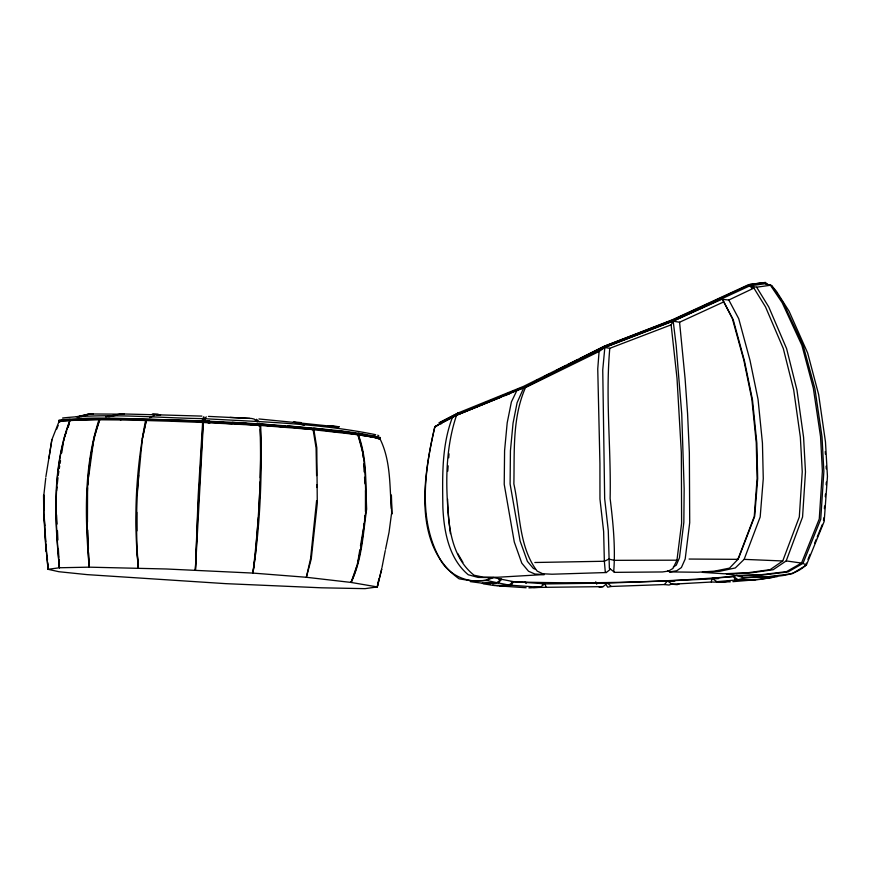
<?xml version="1.0" encoding="UTF-8"?>
<svg xmlns="http://www.w3.org/2000/svg" width="871" height="871" viewBox="0 0 871 871"><rect width="100%" height="100%" fill="white"/><g stroke="black" fill="none" stroke-linecap="round" stroke-linejoin="round"><path stroke-width="1.31" d="M316.598 500.651L310.697 557.451M316.761 487.477L316.794 484.831M260.309 477.798L260.952 443.644L260.298 429.316M173.775 421.346L203.411 422.5L195.409 569.906L198.185 495.73L202.616 422.468L260.113 425.407L313.865 429.632L316.804 447.77L317.284 503.318L311.241 558.997L306.352 577.277L252.928 573.085L166.361 568.992L89.158 567.163L59.424 567.761L48.068 569.307L45.923 544.31M173.971 421.335L145.566 420.508C136.007 468.892 133.317 519.094 138.391 568.175C135.865 537.265 136.018 506.062 138.631 475.163M260.222 481.739L258.676 513.4M195.409 569.906L197.706 515.621M197.826 512.975L203.063 422.468M447.77 471.167L448.151 465.822M448.717 457.808L449.001 453.802M823.52 520.586L823.716 517.929M824.391 508.653L824.587 505.997M825.273 496.71L825.468 494.053M826.144 484.766L826.339 482.12M671.127 324.839L609.787 348.313L604.833 347.485L599.074 351.492L597.746 368.945L599.934 463.612L599.967 499.061L603.636 531.56L604.354 561.251L605.28 571.877L606.27 572.541L610.517 569.155L614.599 572.356L662.461 571.953L668.525 571.082L672.956 568.436L676.963 560.184L681.612 523.21L681.34 452.648L677.007 378.275L671.127 324.839L673.196 321.203L749.866 285.808L765.206 283.728M137.085 493.672L140.579 456.796M258.415 517.363L255.41 554.457L252.928 573.085C260.287 524.342 262.258 474.706 260.679 425.462L260.113 425.407C200.983 420.682 141.603 418.929 82.288 419.147M609.787 348.313C605.301 398.243 611.224 448.445 610.125 498.495C613.086 522.687 615.579 547.184 613.717 571.55L614.599 572.356M604.833 347.485L602.743 369.957L604.67 498.68L608.274 530.57L609.373 568.415L610.517 569.155M87.557 487.662L87.448 522.088M87.819 485.027L88.341 479.779M88.602 477.145L93.959 437.841L99.773 419.778L70.137 420.345C52.184 467.194 55.091 518.615 59.424 567.761L58.978 559.835M140.492 456.937L142.463 438.353L146.284 420.53L142.365 438.592M56.561 490.95L56.985 487.009M57.399 483.067L57.965 477.809M43.822 495.196L45.76 477.983M363.632 527.423L364.089 523.471M364.546 519.53L364.993 515.578M365.45 511.636L365.482 490.482M252.928 573.085C258.687 524.135 261.921 474.695 259.939 425.418L259.068 426.3M391.493 513.825L389.043 532.279L385.548 549.274M61.743 452.887L63.126 443.709M63.518 441.085L63.921 438.461M48.918 458.288L51.835 439.811L58.89 421.858L61.852 420.998L82.625 419.898M51.868 439.79L45.88 476.687M58.248 475.174L58.869 471.244M59.282 468.62L59.696 465.996M60.11 463.372L60.524 460.759M357.458 564.201L359.832 549.753M360.474 545.812L363.414 528.741M381.955 567.598L385.276 550.581M46.305 550.94L48.068 569.307L58.858 571.714L87.111 574.62L225.698 583.646L321.497 587.805L365.036 588.654L377.263 586.923L378.841 579.128M542.121 583.984L607.588 583.069L667.458 580.913L672.096 584.223L711.28 582.024L712.075 578.42L733.643 576.537L736.986 575.176M672.499 583.777L669.015 585.029L664.442 584.55L611.268 586.455L607.588 583.069L603.059 586.651L546.248 587.304L544.811 583.788L513.4 581.632L501.522 579.291L496.797 582.655L486.922 580.522L471.32 580.805L459.137 578.823C412.114 545.42 423.556 475.871 434.683 427.323L439.038 424.384L434.89 426.659C424.743 470.231 417.296 520.934 441.249 561.262C451.951 578.54 474.858 585.867 493.334 577.604L478.157 577.429L468.25 574.751C448.848 558.561 443.916 531.266 442.871 507.281C442.446 477.156 441.488 445.734 452.506 417.155L458.004 414.531L456.556 415.173C443.807 453.127 445.593 494.401 450.427 533.629M310.544 558.768L306.352 577.277L351.078 582.438L377.263 586.923L381.781 568.948M377.263 586.923L381.694 568.905M99.49 419.789C83.736 467.161 86.218 517.973 89.158 567.163C85.108 518.038 83.496 467.15 98.978 419.789L120.884 419.953M61.808 419.528L70.29 419.463L59.184 420.965L59.816 421.39L58.803 420.399C96.79 415.598 135.593 419.746 173.819 419.887C235.17 422.152 296.717 424.623 357.393 434.662L358.351 434.781C367.235 458.429 365.482 484.211 366.647 509.056C363.033 533.771 362.075 559.618 351.078 582.438L357.034 565.41M69.876 420.366C52.064 467.204 54.514 518.67 59.424 567.761M64.367 437.253L66.61 431.21M67.96 427.585L69.31 423.959M351.078 582.438C361.236 559.334 362.663 533.705 366.136 508.991C364.971 484.134 366.735 458.364 357.872 434.716L286.221 426.659L231.762 423.197M771.477 285.459L783.301 302.923L803.204 345.635L814.875 388.531L822.017 436.937L823.857 471.418L820.732 519.258L802.986 563.374L787.972 571.953L762.822 575.002L737.432 575.829L743.028 577.419L768.135 576.765L792.305 573.662L806.394 565.083L824.173 521.489L827.45 476.481L825.468 441.891L818.631 394.487L807.646 352.973L789.039 311.132L776.42 291.284L771.477 285.459L765.685 283.913L770.443 285.253L782.18 302.694L801.908 345.373L813.34 388.216L820.547 436.632L822.387 471.113L819.263 518.953L801.516 563.069L786.48 571.648L761.352 574.697L735.908 575.513L726.316 573.967L750.018 573.02L773.154 569.71L786.197 560.913L802.561 517.026L805.479 471.94L803.585 437.373L796.954 390.012L786.6 348.629L768.755 306.951L756.638 287.201L750.323 285.993L751.695 288.214M667.807 570.636L669.668 571.92L697.649 572.247L714.362 571.169L729.506 568.132L737.911 559.345L754.253 516.568L757.106 478.44L756.257 442.795L751.869 399.212L743.845 360.191L732.326 318.448L722.484 299.374L728.82 300.016L738.728 318.677L749.996 360.311L758.053 399.397L762.441 443.045L763.268 478.647L760.176 516.993L744.139 559.367L735.309 567.936L719.773 571.278L702.342 572.356L724.073 573.76L747.383 572.813L770.149 569.634L782.735 560.968L799.306 516.939L802.245 471.755L800.351 437.198L793.677 389.838L783.29 348.487L765.533 306.94L753.916 288.083L750.323 285.993M56.713 429.12L58.139 425.484M806.426 563.145L805.392 565.638C786.742 582.449 759.762 573.064 738.053 579.727L733.643 576.537L735.483 580.053L756.061 579.781L773.644 577.244M807.972 559.4L810.03 554.402M814.668 543.156L816.214 539.41M817.238 536.906L822.387 524.418M535.578 569.307L533.368 568.425L527.38 561.338L520.096 540.956L510.101 484.026L510.428 450.786L513.041 423.197L517.102 402.674L523.743 387.802L517.004 390.252L511.397 401.912L507.194 422.86L504.581 450.699L504.222 484.352L514.282 541.991L521.794 563.167L528.512 571.234L534.892 574.033L544.408 574.544L497.591 577.255L483.525 577.19L474.064 575.23C451.69 557.582 448.01 525.834 447.596 499.094M202.355 419.67L203.836 416.686M204.729 419.768L206.22 416.795M203.868 419.626L204.892 417.677M492.79 584.909L497.635 585.813L511.31 585.268L513.4 581.632L509.002 585.072L494.401 585.573L483.122 583.766M664.442 584.55L667.458 580.913L718.542 578.584M470.264 581.61L483.764 583.407L498.234 582.949L501.522 579.291L493.03 577.451M379.255 438.832L380.387 437.59C350.109 430.339 318.71 429.044 287.811 425.875M736.866 559.65L738.76 557.788L754.678 516.318L757.672 478.571L756.855 443.208L752.479 399.822L744.465 360.986L733.208 319.679L722.484 299.374M486.922 580.522L488.762 578.725M241.931 424.21L243.684 422.511M243.804 424.438L245.644 422.729M487.02 580.26L488.816 578.594M528.904 587.903L540.172 587.272L544.811 583.788M673.316 567.01L676.277 565.137L679.445 557.875L683.844 522.415L684.16 488.958L681.743 413.888L676.157 345.362L673.196 321.203L679.565 322.237L723.387 302.063M434.89 426.659L452.506 417.155M440.029 422.522L458.767 412.789M439.768 424.025L458.712 414.215L524.364 387.551L605.225 347.246L673.381 321.007M762.637 282.759L748.625 284.632L672.445 319.755L604.55 346.146L523.558 386.376L457.928 413.028L438.919 422.87L441.477 423.742M535.447 381.041L537.875 379.81M543.929 376.751L549.993 373.692M556.057 370.632L565.758 365.733M568.175 364.514L577.876 359.614M580.304 358.384L604.55 346.146L673.174 319.788L750.105 284.479L765.5 282.4L767.83 285.133M524.647 387.584L605.399 347.159L673.283 320.909L722.103 299.167M599.074 351.492L525.496 387.573C512.213 417.623 514.543 451.799 513.868 483.928C520.237 512.747 518.604 546.618 537.102 571.049L542.742 573.76L551.985 574.218L606.27 572.541M728.82 300.016L753.916 288.083M149.79 417.666L154.113 415.641M469.937 409.141L472.42 408.118M476.143 406.572L479.867 405.037M484.82 402.979L487.303 401.956M491.026 400.41L494.75 398.874M497.232 397.84L503.438 395.282M505.92 394.247L513.367 391.166M517.091 389.631L522.056 387.573M456.556 415.173L517.004 390.252M459.093 414.258L501.152 397.143M504.864 395.63L509.807 393.627M679.217 583.853L677.192 584.659L672.096 584.223M672.891 581.523L675.134 580.794M80.644 416.621L87.851 414.476M62.636 417.993C109.245 412.963 156.638 417.938 203.466 418.635C260.952 421.945 319.156 423.175 375.695 434.705M59.566 421.847L58.89 421.858L62.549 420.976L59.174 421.107C143.748 415.119 228.942 423.164 313.408 428.695M78.205 416.926L88.33 414.095L93.371 414.161M377.001 438.472L380.387 437.59M79.337 416.654L90.638 413.975L124.292 414.171M80.959 416.632L86.087 415.391M605.53 583.516L607.588 583.069M727.895 581.305L723.05 582.34L711.28 582.024M76.387 416.752L87.786 414.378M611.268 586.455L607.718 587.174L606.521 585.377M105.696 416.85L121.004 413.899L160.591 414.923M108.668 416.741L115.364 415.521M599.237 587.315L603.059 586.651M77.465 416.861L80.056 416.425M669.668 571.92L676.691 570.788L681.394 567.554L685.183 559.008L689.712 522.665L689.353 452.702L687.567 413.529L685.096 378.689L679.565 322.237M777.346 576.613L759.468 579.465L738.053 579.727M756.638 287.201L770.443 285.253M155.92 414.759L201.898 416.109M712.075 578.42L716.877 581.665L735.483 580.053M732.881 581.665L755.342 579.781M733.164 576.439C659.423 582.601 585.279 584.016 511.331 581.763M546.248 587.304L533.553 587.522M498.909 579.378L501.522 579.291M482.294 583.102L496.797 582.655M58.803 420.399L65.14 420.258M534.848 562.503L604.354 561.251L608.894 559.095L614.316 560.336L676.963 560.184M70.137 420.345L65.14 420.388M689.103 559.051L737.911 559.345M93.099 414.171L89.06 414.117L91.716 414.15M716.877 581.665L730.301 581.861M120.416 419.953L146.252 420.508M208.441 416.392L251.665 418.494L254.234 419.114L256.891 421.673M314.387 428.88L317.055 428.978M152.861 414.215L158.413 414.422L152.185 414.182M249.933 418.385L229.944 417.405M294.442 422.326L300.615 422.587M293.396 422.293L338.786 427.03M293.342 422.272L301.181 422.631M744.139 559.367L782.735 560.968M499.388 585.943L526.138 587.751M511.31 585.268L540.172 587.272M203.074 421.02L231.762 423.066M203.074 421.727L232.034 423.796M232.198 422.359L260.277 424.547M339.211 426.736L328.062 425.843L338.656 426.725M286.221 426.659L313.397 428.837L337.306 432.081M258.905 418.962L297.838 422.794M260.277 424.678L287.365 427.302M260.418 423.97L286.221 426.529M363.251 457.362L363 453.388L357.872 434.716M370.621 436.523L380.094 439.017C390.698 460.53 389.62 485.103 391.319 508.49M336.761 432.005L339.374 432.288M786.197 560.913L801.516 563.069M667.458 580.913L671.802 581.403M358.329 433.29L369.391 436.044L357.883 433.834L313.691 428.14M335.139 431.33L357.883 433.965L369.391 436.175M379.233 438.93L380.17 439.06L373.398 437.166L358.351 434.781M313.092 429.555L316.086 447.955L316.598 475.62M338.068 430.677L357.883 433.834M357.393 434.662L372.527 437.068L357.883 433.965M487.945 584.005L490.362 584.463M370.698 436.306L379.832 438.244M498.234 582.949L509.002 585.072M371.917 435.805L374.53 436.404M299.548 423.872L304.327 425.364M802.986 563.374L806.394 565.083M373.615 435.718L379.832 438.113M377.742 435.184L378.754 435.772M741.145 575.981L743.072 577.691M255.747 420.138L257.598 421.825M256.52 419.267L259.155 421.825M524.614 581.686L526.16 583.45M457.928 413.028L458.712 414.215M748.625 284.632L749.387 285.83M457.732 553.542L462.915 562.416M595.731 581.774L596.722 584.212M207.81 420.737L208.278 423.121M209.225 420.933L209.671 423.306M136.834 549.405L138.391 568.175M364.546 477.232L365.014 483.862M47.23 556.123L47.48 560.075M47.655 562.71L48.068 569.307M44.138 515.109L44.824 525.725M45.074 529.71L45.738 541.675M45.216 532.388L43.866 513.77L43.67 495.131M363.664 463.982L364.165 471.93M825.273 451.537L825.425 454.205M826.111 466.17L826.274 468.827M45.042 532.366L46.13 550.94M46.021 551.038L43.746 513.857L43.55 495.218M56.55 514.772L57.083 524.059M58.379 549.274L58.825 557.2M57.453 530.7L57.922 539.987M88.581 552.628L89.158 567.163M87.764 530.058L88.417 548.665M391.406 495.251L392.004 513.944M391.101 495.098L391.689 513.792M43.855 495.174L43.986 509.818M136.78 512.279L136.878 530.896"/></g></svg>
